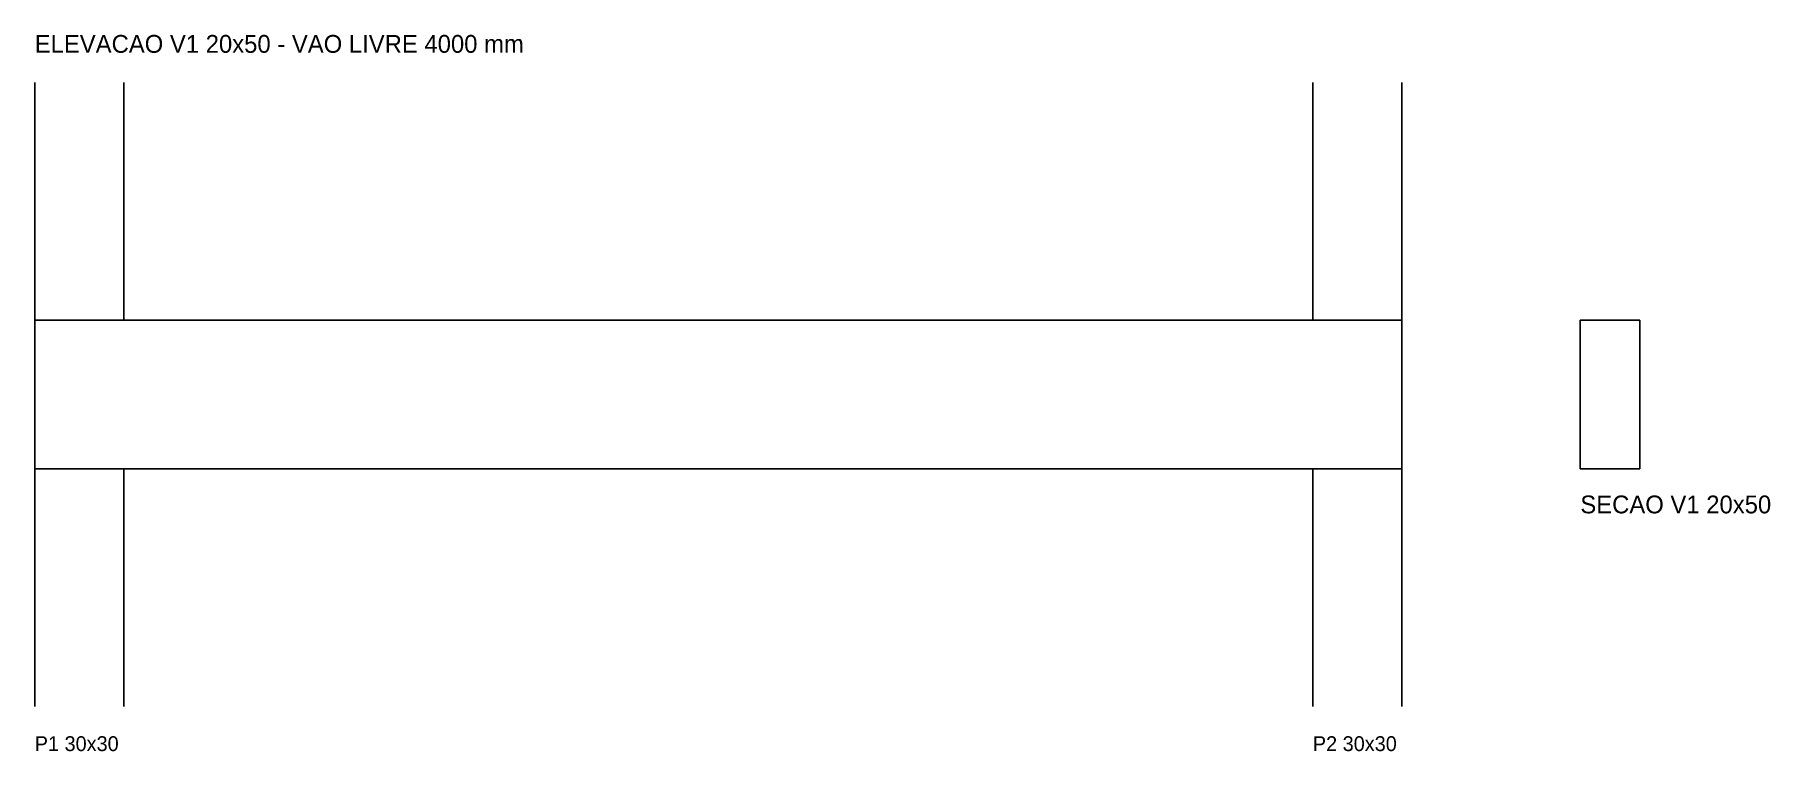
# Model space of a CAD drawing. Header units: millimetres. Extents: x 0 to 5839, y -951 to 1461.
import ezdxf

# ---------------------------------------------------------------- set-up
doc = ezdxf.new("R2010")
doc.units = ezdxf.units.MM

msp = doc.modelspace()

# ---------------------------------------------------------------- linework, layer by layer
at = {"layer": 'FORMA'}
for p, q in [((0, -800), (0, 1300)), ((300, 500), (300, 1300)), ((4300, 500), (4300, 1300)), ((4600, -800), (4600, 1300)), ((0, 500), (4600, 500)), ((5400, 500), (5200, 500)), ((5200, 500), (5200, 0)), ((5400, 0), (5400, 500)), ((0, 0), (4600, 0)), ((300, -800), (300, 0)), ((4300, -800), (4300, 0)), ((5200, 0), (5400, 0))]:
    msp.add_line(p, q, dxfattribs=at)

# ---------------------------------------------------------------- texts
at = {"layer": 'TEXTOS'}
for s, height, p in [('ELEVACAO V1 20x50 - VAO LIVRE 4000 mm', 60, (0, 1400)), ('SECAO V1 20x50', 60, (5200, -150)), ('P1 30x30', 50, (0, -950)), ('P2 30x30', 50, (4300, -950))]:
    msp.add_text(s, height=height, dxfattribs=at).set_placement(p)

doc.saveas('drawing.dxf')
